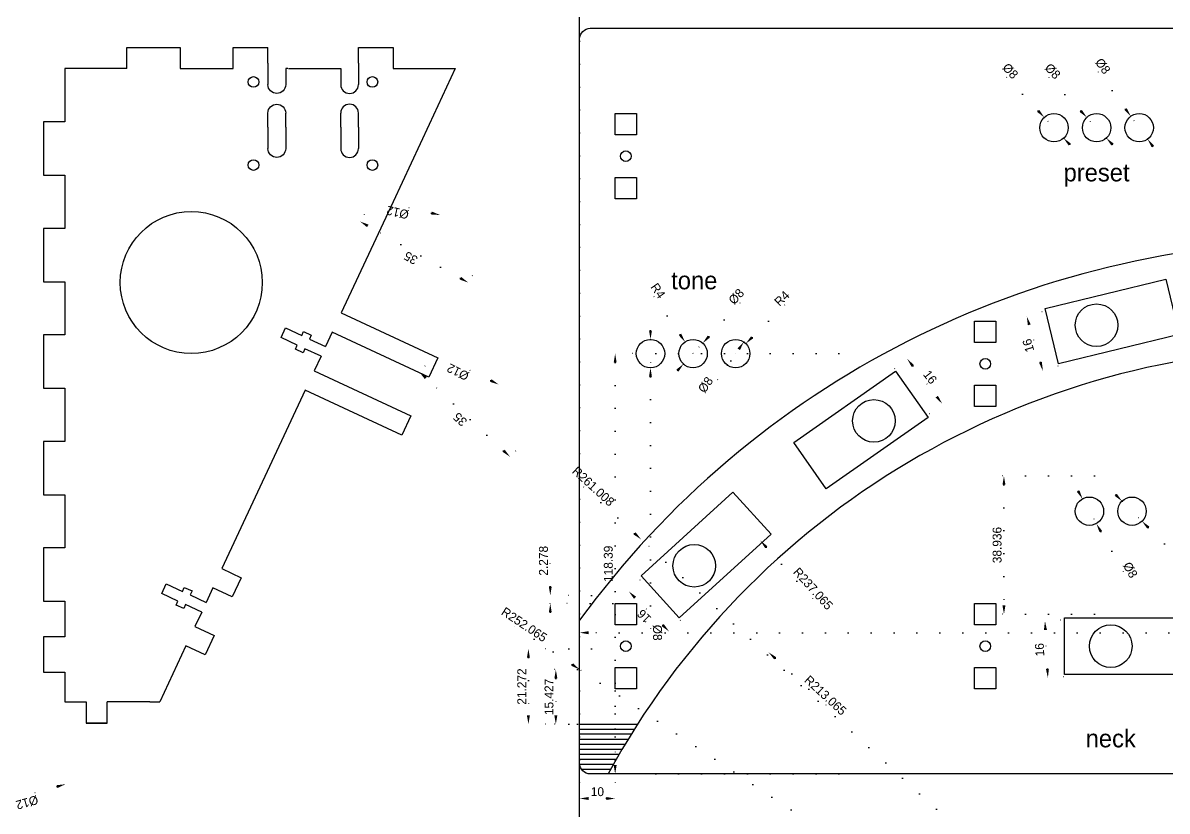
# Model space of a CAD drawing. Header units: millimetres. Extents: x -118 to 1034, y -2217 to 612.
# Drawn here: x 278.7 to 601, y -50.1 to 171.9 of the extents above; entities that cross this region are included whole.
import ezdxf
from ezdxf.enums import TextEntityAlignment as Align

# ---------------------------------------------------------------- set-up
doc = ezdxf.new("R2010")
doc.units = ezdxf.units.MM
doc.linetypes.add('DOTTED', pattern=[6.35, 0, -6.35])
doc.layers.add('Dimensions', color=1, linetype='DOTTED')
doc.layers.add('text', color=5, linetype='Continuous')
doc.layers.add('Holes', color=1, linetype='Continuous', plot=False)
doc.styles.get("Standard").update_dxf_attribs({"font": 'FreeSans.ttf'})
doc.dimstyles.new('ISO-25', dxfattribs={"dimtxt": 2.5, "dimasz": 2.5, "dimexe": 1.25, "dimexo": 0.625, "dimtad": 1, "dimdec": 3, "dimdsep": 46, "dimtxsty": 'Standard', "dimcen": 2.5, "dimadec": 0, "dimazin": 0, "dimtfac": 1, "dimtmove": 0, "dimatfit": 3, "dimfxl": 1, "dimarcsym": 0})

# ---------------------------------------------------------------- blocks, each defined once
blk = doc.blocks.new('*D33')
at = {"layer": 'Defpoints', "color": 0}
for p in [(167.12, -55.48), (194.71, -77.22), (192.68, -79.39)]:
    blk.add_point(p, dxfattribs=at)
at = {"layer": 'Dimensions', "color": 0, "lineweight": -2}
for p, q in [((167.54, -55.03), (170, -52.4)), ((170.97, -55.02), (192.88, -75.52)), ((193.1, -78.94), (195.56, -76.31))]:
    blk.add_line(p, q, dxfattribs=at)
at = {"layer": 'Dimensions', "color": 0}
for points in [[(171.26, -54.72), (170.69, -55.33), (169.15, -53.32)], [(192.6, -75.82), (193.17, -75.21), (194.71, -77.22)]]:
    blk.add_solid(points, dxfattribs=at)
at = {"layer": 'Dimensions', "color": 0, "insert": (183.23, -63.87), "char_height": 2.5, "attachment_point": 5, "rotation": 316.9131}
blk.add_mtext('35', dxfattribs=at)
blk = doc.blocks.new('*D34')
at = {"layer": 'Defpoints', "color": 0}
for p in [(12.58, 8.65), (13.39, -7.33), (18.52, -7.07)]:
    blk.add_point(p, dxfattribs=at)
at = {"layer": 'Dimensions', "color": 0, "lineweight": -2}
for p, q in [((13.2, 8.68), (18.95, 8.97)), ((17.83, 6.41), (18.39, -4.57)), ((14.01, -7.3), (19.76, -7.01))]:
    blk.add_line(p, q, dxfattribs=at)
at = {"layer": 'Dimensions', "color": 0}
for points in [[(18.25, 6.43), (17.41, 6.39), (17.7, 8.91)], [(17.97, -4.59), (18.81, -4.55), (18.52, -7.07)]]:
    blk.add_solid(points, dxfattribs=at)
at = {"layer": 'Dimensions', "color": 0, "insert": (20.02, 1.02), "char_height": 2.5, "attachment_point": 5, "rotation": 272.9103}
blk.add_mtext('16', dxfattribs=at)
blk = doc.blocks.new('*D35')
at = {"layer": 'Defpoints', "color": 0}
for p in [(172.35, -73.69), (183.09, -79.03)]:
    blk.add_point(p, dxfattribs=at)
at = {"layer": 'Dimensions', "color": 0, "lineweight": -2}
blk.add_line((174.58, -74.8), (186.06, -80.5), dxfattribs=at)
at = {"layer": 'Dimensions', "color": 0}
blk.add_solid([(174.77, -74.42), (174.4, -75.17), (172.35, -73.69)], dxfattribs=at)
at = {"layer": 'Dimensions', "color": 0, "insert": (183.81, -77.23), "char_height": 2.5, "attachment_point": 5, "rotation": 333.5748}
blk.add_mtext('%%c12', dxfattribs=at)
blk = doc.blocks.new('*D111')
at = {"layer": 'Defpoints', "color": 0}
for p in [(509.17, 78.75), (445.51, -39.64), (509.17, -39.64)]:
    blk.add_point(p, dxfattribs=at)
at = {"layer": 'Dimensions', "color": 0, "lineweight": -2}
for p, q in [((508.54, 78.75), (444.26, 78.75)), ((445.51, 76.25), (445.51, -37.14)), ((508.54, -39.64), (444.26, -39.64))]:
    blk.add_line(p, q, dxfattribs=at)
at = {"layer": 'Dimensions', "color": 0}
for points in [[(445.92, 76.25), (445.09, 76.25), (445.51, 78.75)], [(445.09, -37.14), (445.92, -37.14), (445.51, -39.64)]]:
    blk.add_solid(points, dxfattribs=at)
at = {"layer": 'Dimensions', "color": 0, "insert": (443.59, 19.55), "char_height": 2.5, "attachment_point": 5, "rotation": 90}
blk.add_mtext('118.39', dxfattribs=at)
blk = doc.blocks.new('*D112')
at = {"layer": 'Defpoints', "color": 0}
for p in [(581.09, 44.3), (555, 5.36), (581.09, 5.36)]:
    blk.add_point(p, dxfattribs=at)
at = {"layer": 'Dimensions', "color": 0, "lineweight": -2}
for p, q in [((580.46, 44.3), (553.75, 44.3)), ((555, 41.8), (555, 7.86)), ((580.46, 5.36), (553.75, 5.36))]:
    blk.add_line(p, q, dxfattribs=at)
at = {"layer": 'Dimensions', "color": 0}
for points in [[(555.42, 41.8), (554.58, 41.8), (555, 44.3)], [(554.58, 7.86), (555.42, 7.86), (555, 5.36)]]:
    blk.add_solid(points, dxfattribs=at)
at = {"layer": 'Dimensions', "color": 0, "insert": (553.08, 24.83), "char_height": 2.5, "attachment_point": 5, "rotation": 90}
blk.add_mtext('38.936', dxfattribs=at)
blk = doc.blocks.new('*D115')
at = {"layer": 'Defpoints', "color": 0}
for p in [(435.51, -10.22), (428.8, -25.65), (435.51, -25.65)]:
    blk.add_point(p, dxfattribs=at)
at = {"layer": 'Dimensions', "color": 0, "lineweight": -2}
for p, q in [((434.88, -10.22), (427.55, -10.22)), ((428.8, -12.72), (428.8, -23.15)), ((434.88, -25.65), (427.55, -25.65))]:
    blk.add_line(p, q, dxfattribs=at)
at = {"layer": 'Dimensions', "color": 0}
for points in [[(429.22, -12.72), (428.39, -12.72), (428.8, -10.22)], [(428.39, -23.15), (429.22, -23.15), (428.8, -25.65)]]:
    blk.add_solid(points, dxfattribs=at)
at = {"layer": 'Dimensions', "color": 0, "insert": (426.89, -17.94), "char_height": 2.5, "attachment_point": 5, "rotation": 90}
blk.add_mtext('15.427', dxfattribs=at)
blk = doc.blocks.new('*D116')
at = {"layer": 'Defpoints', "color": 0}
for p in [(439.51, -4.38), (421.08, -25.65), (439.51, -25.65)]:
    blk.add_point(p, dxfattribs=at)
at = {"layer": 'Dimensions', "color": 0, "lineweight": -2}
for p, q in [((438.88, -4.38), (419.83, -4.38)), ((421.08, -6.88), (421.08, -23.15)), ((438.88, -25.65), (419.83, -25.65))]:
    blk.add_line(p, q, dxfattribs=at)
at = {"layer": 'Dimensions', "color": 0}
for points in [[(421.49, -6.88), (420.66, -6.88), (421.08, -4.38)], [(420.66, -23.15), (421.49, -23.15), (421.08, -25.65)]]:
    blk.add_solid(points, dxfattribs=at)
at = {"layer": 'Dimensions', "color": 0, "insert": (419.2, -15.01), "char_height": 2.5, "attachment_point": 5, "rotation": 90}
blk.add_mtext('21.272', dxfattribs=at)
blk = doc.blocks.new('Square hole unit')
for points in [[(-3, 6), (-3, 12), (3, 12), (3, 6)], [(-3, -12), (-3, -6), (3, -6), (3, -12)]]:
    blk.add_lwpolyline(points, close=True)
blk.add_circle((0, 0), 1.5)
blk = doc.blocks.new('*D117')
at = {"layer": 'Defpoints', "color": 0}
for p in [(435.51, -15.64), (445.51, -15.64), (435.51, -46.55)]:
    blk.add_point(p, dxfattribs=at)
at = {"layer": 'Dimensions', "color": 0, "lineweight": -2}
for p, q in [((435.51, -16.27), (435.51, -47.8)), ((445.51, -16.27), (445.51, -47.8)), ((443.01, -46.55), (438.01, -46.55))]:
    blk.add_line(p, q, dxfattribs=at)
at = {"layer": 'Dimensions', "color": 0}
for points in [[(438.01, -46.13), (438.01, -46.97), (435.51, -46.55)], [(443.01, -46.97), (443.01, -46.13), (445.51, -46.55)]]:
    blk.add_solid(points, dxfattribs=at)
at = {"layer": 'Dimensions', "color": 0, "insert": (440.51, -44.64), "char_height": 2.5, "attachment_point": 5}
blk.add_mtext('10', dxfattribs=at)
blk = doc.blocks.new('*D118')
at = {"layer": 'Defpoints', "color": 0}
for p in [(427.24, 10.64), (439.51, 10.64), (445.51, 8.36)]:
    blk.add_point(p, dxfattribs=at)
at = {"layer": 'Dimensions', "color": 0, "lineweight": -2}
for p, q in [((427.24, 13.14), (427.24, 25.18)), ((438.88, 10.64), (425.99, 10.64)), ((427.24, 8.36), (427.24, 10.64)), ((444.88, 8.36), (425.99, 8.36)), ((427.24, 5.86), (427.24, 3.36))]:
    blk.add_line(p, q, dxfattribs=at)
at = {"layer": 'Dimensions', "color": 0}
for points in [[(426.82, 13.14), (427.65, 13.14), (427.24, 10.64)], [(427.65, 5.86), (426.82, 5.86), (427.24, 8.36)]]:
    blk.add_solid(points, dxfattribs=at)
at = {"layer": 'Dimensions', "color": 0, "insert": (425.32, 20.41), "char_height": 2.5, "attachment_point": 5, "rotation": 90}
blk.add_mtext('2.278', dxfattribs=at)
blk = doc.blocks.new('*D119')
at = {"layer": 'Defpoints', "color": 0}
for p in [(452.83, 26.43), (645.51, -149.64)]:
    blk.add_point(p, dxfattribs=at)
at = {"layer": 'Dimensions', "color": 0, "lineweight": -2}
for p, q in [((450.98, 28.11), (432.28, 45.2)), ((645.51, -149.64), (452.83, 26.43))]:
    blk.add_line(p, q, dxfattribs=at)
at = {"layer": 'Dimensions', "color": 0}
blk.add_solid([(450.7, 27.8), (451.26, 28.42), (452.83, 26.43)], dxfattribs=at)
at = {"layer": 'Dimensions', "color": 0, "insert": (439.35, 41.34), "char_height": 2.5, "attachment_point": 5, "rotation": 317.5799}
blk.add_mtext('R261.008', dxfattribs=at)
blk = doc.blocks.new('*D120')
at = {"layer": 'Defpoints', "color": 0}
for p in [(435.51, -10.22), (645.51, -149.64)]:
    blk.add_point(p, dxfattribs=at)
at = {"layer": 'Dimensions', "color": 0, "lineweight": -2}
for p, q in [((433.42, -8.84), (412.32, 5.17)), ((645.51, -149.64), (435.51, -10.22))]:
    blk.add_line(p, q, dxfattribs=at)
at = {"layer": 'Dimensions', "color": 0}
blk.add_solid([(433.19, -9.19), (433.66, -8.49), (435.51, -10.22)], dxfattribs=at)
at = {"layer": 'Dimensions', "color": 0, "insert": (419.9, 2.44), "char_height": 2.5, "attachment_point": 5, "rotation": 326.4203}
blk.add_mtext('R252.065', dxfattribs=at)
blk = doc.blocks.new('*D121')
at = {"layer": 'Defpoints', "color": 0}
for p in [(488.72, -5.37), (645.51, -149.64)]:
    blk.add_point(p, dxfattribs=at)
at = {"layer": 'Dimensions', "color": 0, "lineweight": -2}
blk.add_line((490.56, -7.06), (509.2, -24.21), dxfattribs=at)
at = {"layer": 'Dimensions', "color": 0}
blk.add_solid([(490.84, -6.75), (490.28, -7.37), (488.72, -5.37)], dxfattribs=at)
at = {"layer": 'Dimensions', "color": 0, "insert": (504.74, -17.51), "char_height": 2.5, "attachment_point": 5, "rotation": 317.38}
blk.add_mtext('R213.065', dxfattribs=at)
blk = doc.blocks.new('*D122')
at = {"layer": 'Defpoints', "color": 0}
for p in [(486.39, 26.09), (645.51, -149.64)]:
    blk.add_point(p, dxfattribs=at)
at = {"layer": 'Dimensions', "color": 0, "lineweight": -2}
blk.add_line((488.06, 24.24), (505.06, 5.46), dxfattribs=at)
at = {"layer": 'Dimensions', "color": 0}
blk.add_solid([(488.37, 24.51), (487.76, 23.96), (486.39, 26.09)], dxfattribs=at)
at = {"layer": 'Dimensions', "color": 0, "insert": (501.24, 12.54), "char_height": 2.5, "attachment_point": 5, "rotation": 312.1605}
blk.add_mtext('R237.065', dxfattribs=at)
blk = doc.blocks.new('*D123')
at = {"layer": 'Defpoints', "color": 0}
for p in [(435.51, 167.36), (855.51, 167.36), (435.51, 0.15)]:
    blk.add_point(p, dxfattribs=at)
at = {"layer": 'Dimensions', "color": 0, "lineweight": -2}
for p, q in [((435.51, 166.73), (435.51, -1.1)), ((855.51, 166.73), (855.51, -1.1)), ((853.01, 0.15), (438.01, 0.15))]:
    blk.add_line(p, q, dxfattribs=at)
at = {"layer": 'Dimensions', "color": 0}
for points in [[(438.01, 0.57), (438.01, -0.27), (435.51, 0.15)], [(853.01, -0.27), (853.01, 0.57), (855.51, 0.15)]]:
    blk.add_solid(points, dxfattribs=at)
at = {"layer": 'Dimensions', "color": 0, "insert": (645.51, 2.07), "char_height": 2.5, "attachment_point": 5}
blk.add_mtext('420', dxfattribs=at)
blk = doc.blocks.new('*D138')
at = {"layer": 'Defpoints', "color": 0}
for p in [(577.12, 37.85), (581.03, 30.87)]:
    blk.add_point(p, dxfattribs=at)
at = {"layer": 'Dimensions', "color": 0, "lineweight": -2}
for p, q in [((575.89, 40.03), (574.67, 42.21)), ((577.12, 37.85), (581.03, 30.87)), ((582.25, 28.69), (590.11, 14.66))]:
    blk.add_line(p, q, dxfattribs=at)
at = {"layer": 'Dimensions', "color": 0}
for points in [[(575.53, 39.83), (576.26, 40.23), (577.12, 37.85)], [(582.61, 28.89), (581.88, 28.49), (581.03, 30.87)]]:
    blk.add_solid(points, dxfattribs=at)
at = {"layer": 'Dimensions', "color": 0, "insert": (590.56, 17.8), "char_height": 2.5, "attachment_point": 5, "rotation": 299.2592}
blk.add_mtext('%%c8', dxfattribs=at)
blk = doc.blocks.new('*D139')
at = {"layer": 'Defpoints', "color": 0}
for p in [(588.25, 37.2), (593.89, 31.52)]:
    blk.add_point(p, dxfattribs=at)
at = {"layer": 'Dimensions', "color": 0, "lineweight": -2}
for p, q in [((586.49, 38.97), (584.72, 40.74)), ((588.25, 37.2), (593.89, 31.52)), ((595.65, 29.75), (607, 18.35))]:
    blk.add_line(p, q, dxfattribs=at)
at = {"layer": 'Dimensions', "color": 0}
for points in [[(586.19, 38.67), (586.78, 39.26), (588.25, 37.2)], [(595.95, 30.05), (595.36, 29.46), (593.89, 31.52)]]:
    blk.add_solid(points, dxfattribs=at)
at = {"layer": 'Dimensions', "color": 0, "insert": (606.59, 21.5), "char_height": 2.5, "attachment_point": 5, "rotation": 314.8538}
blk.add_mtext('%%c8', dxfattribs=at)
blk = doc.blocks.new('*D141')
at = {"layer": 'Defpoints', "color": 0}
for p in [(482.3, 81.57), (479.46, 78.75)]:
    blk.add_point(p, dxfattribs=at)
at = {"layer": 'Dimensions', "color": 0, "lineweight": -2}
for p, q in [((484.07, 83.33), (495.62, 94.79)), ((479.46, 78.75), (482.3, 81.57))]:
    blk.add_line(p, q, dxfattribs=at)
at = {"layer": 'Dimensions', "color": 0}
blk.add_solid([(483.78, 83.62), (484.36, 83.03), (482.3, 81.57)], dxfattribs=at)
at = {"layer": 'Dimensions', "color": 0, "insert": (492.46, 94.29), "char_height": 2.5, "attachment_point": 5, "rotation": 44.7752}
blk.add_mtext('R4', dxfattribs=at)
blk = doc.blocks.new('*D142')
at = {"layer": 'Defpoints', "color": 0}
for p in [(465.19, 82.05), (467.46, 78.75)]:
    blk.add_point(p, dxfattribs=at)
at = {"layer": 'Dimensions', "color": 0, "lineweight": -2}
for p, q in [((463.78, 84.11), (454.56, 97.53)), ((467.46, 78.75), (465.19, 82.05))]:
    blk.add_line(p, q, dxfattribs=at)
at = {"layer": 'Dimensions', "color": 0}
blk.add_solid([(463.43, 83.87), (464.12, 84.34), (465.19, 82.05)], dxfattribs=at)
at = {"layer": 'Dimensions', "color": 0, "insert": (457.58, 96.45), "char_height": 2.5, "attachment_point": 5, "rotation": 304.4753}
blk.add_mtext('R4', dxfattribs=at)
blk = doc.blocks.new('*D143')
at = {"layer": 'Defpoints', "color": 0}
for p in [(470.17, 81.69), (464.74, 75.81)]:
    blk.add_point(p, dxfattribs=at)
at = {"layer": 'Dimensions', "color": 0, "lineweight": -2}
for p, q in [((471.87, 83.53), (482.78, 95.34)), ((464.74, 75.81), (470.17, 81.69)), ((463.05, 73.97), (461.35, 72.14))]:
    blk.add_line(p, q, dxfattribs=at)
at = {"layer": 'Dimensions', "color": 0}
for points in [[(471.56, 83.81), (472.17, 83.24), (470.17, 81.69)], [(463.35, 73.69), (462.74, 74.26), (464.74, 75.81)]]:
    blk.add_solid(points, dxfattribs=at)
at = {"layer": 'Dimensions', "color": 0, "insert": (479.65, 94.8), "char_height": 2.5, "attachment_point": 5, "rotation": 47.2776}
blk.add_mtext('%%c8', dxfattribs=at)
blk = doc.blocks.new('*D144')
at = {"layer": 'Defpoints', "color": 0}
for p in [(481.74, 82.04), (477.17, 75.47)]:
    blk.add_point(p, dxfattribs=at)
at = {"layer": 'Dimensions', "color": 0, "lineweight": -2}
for p, q in [((481.74, 82.04), (471.14, 66.78)), ((477.17, 75.47), (481.74, 82.04))]:
    blk.add_line(p, q, dxfattribs=at)
at = {"layer": 'Dimensions', "color": 0}
blk.add_solid([(480.65, 79.74), (479.97, 80.22), (481.74, 82.04)], dxfattribs=at)
at = {"layer": 'Dimensions', "color": 0, "insert": (470.99, 69.95), "char_height": 2.5, "attachment_point": 5, "rotation": 55.2117}
blk.add_mtext('%%c8', dxfattribs=at)
blk = doc.blocks.new('*D145')
at = {"layer": 'Defpoints', "color": 0}
for p in [(455.46, 82.75), (455.46, 74.75)]:
    blk.add_point(p, dxfattribs=at)
at = {"layer": 'Dimensions', "color": 0, "lineweight": -2}
for p, q in [((455.46, 85.25), (455.46, 87.75)), ((455.46, 82.75), (455.46, 74.75)), ((455.46, 72.25), (455.46, -2.37))]:
    blk.add_line(p, q, dxfattribs=at)
at = {"layer": 'Dimensions', "color": 0}
for points in [[(455.04, 85.25), (455.87, 85.25), (455.46, 82.75)], [(455.87, 72.25), (455.04, 72.25), (455.46, 74.75)]]:
    blk.add_solid(points, dxfattribs=at)
at = {"layer": 'Dimensions', "color": 0, "insert": (457.39, 0.15), "char_height": 2.5, "attachment_point": 5, "rotation": 270}
blk.add_mtext('%%c8', dxfattribs=at)
blk = doc.blocks.new('*D148')
at = {"layer": 'Defpoints', "color": 0}
for p in [(566.35, 145.28), (571.82, 139.44)]:
    blk.add_point(p, dxfattribs=at)
at = {"layer": 'Dimensions', "color": 0, "lineweight": -2}
for p, q in [((564.65, 147.1), (553.65, 158.84)), ((571.82, 139.44), (566.35, 145.28)), ((573.53, 137.62), (575.24, 135.79))]:
    blk.add_line(p, q, dxfattribs=at)
at = {"layer": 'Dimensions', "color": 0}
for points in [[(564.34, 146.82), (564.95, 147.39), (566.35, 145.28)], [(573.84, 137.9), (573.23, 137.33), (571.82, 139.44)]]:
    blk.add_solid(points, dxfattribs=at)
at = {"layer": 'Dimensions', "color": 0, "insert": (556.78, 158.32), "char_height": 2.5, "attachment_point": 5, "rotation": 313.1243}
blk.add_mtext('%%c8', dxfattribs=at)
blk = doc.blocks.new('*D149')
at = {"layer": 'Defpoints', "color": 0}
for p in [(578.34, 145.27), (583.84, 139.45)]:
    blk.add_point(p, dxfattribs=at)
at = {"layer": 'Dimensions', "color": 0, "lineweight": -2}
for p, q in [((576.62, 147.08), (565.58, 158.77)), ((583.84, 139.45), (578.34, 145.27)), ((585.55, 137.64), (587.27, 135.82))]:
    blk.add_line(p, q, dxfattribs=at)
at = {"layer": 'Dimensions', "color": 0}
for points in [[(576.32, 146.8), (576.93, 147.37), (578.34, 145.27)], [(585.86, 137.92), (585.25, 137.35), (583.84, 139.45)]]:
    blk.add_solid(points, dxfattribs=at)
at = {"layer": 'Dimensions', "color": 0, "insert": (568.71, 158.26), "char_height": 2.5, "attachment_point": 5, "rotation": 313.3867}
blk.add_mtext('%%c8', dxfattribs=at)
blk = doc.blocks.new('*D150')
at = {"layer": 'Defpoints', "color": 0}
for p in [(590.73, 145.59), (595.45, 139.13)]:
    blk.add_point(p, dxfattribs=at)
at = {"layer": 'Dimensions', "color": 0, "lineweight": -2}
for p, q in [((589.26, 147.61), (579.78, 160.6)), ((595.45, 139.13), (590.73, 145.59)), ((596.92, 137.11), (598.39, 135.09))]:
    blk.add_line(p, q, dxfattribs=at)
at = {"layer": 'Dimensions', "color": 0}
for points in [[(588.92, 147.37), (589.59, 147.86), (590.73, 145.59)], [(597.26, 137.35), (596.58, 136.86), (595.45, 139.13)]]:
    blk.add_solid(points, dxfattribs=at)
at = {"layer": 'Dimensions', "color": 0, "insert": (582.82, 159.7), "char_height": 2.5, "attachment_point": 5, "rotation": 306.1105}
blk.add_mtext('%%c8', dxfattribs=at)
blk = doc.blocks.new('M3 Bolt Nut Slot')
for p, q in [((-12.4, -3), (-12.4, 0)), ((-12.4, 0), (-7.4, 0)), ((-7.4, 0), (-7.4, 1.25)), ((-7.4, 1.25), (-5, 1.25)), ((-5, 1.25), (-5, 0)), ((-5, 0), (0, 0)), ((-7.4, -3), (-12.4, -3)), ((-7.4, -4.25), (-7.4, -3)), ((0, -3), (-5, -3)), ((-5, -3), (-5, -4.25)), ((-5, -4.25), (-7.4, -4.25))]:
    blk.add_line(p, q)
blk = doc.blocks.new('Left Inner Support')
for p, q in [((17.48, 0), (17.48, 6)), ((17.48, 6), (32.48, 6)), ((32.48, 6), (32.48, 0)), ((47.48, 0), (47.48, 6)), ((47.48, 6), (57.23, 6)), ((57.23, 1.5), (57.23, 6)), ((82.73, 1.5), (82.73, 6)), ((82.73, 6), (82.83, 6)), ((82.83, 6), (92.48, 6)), ((92.48, 6), (92.48, 0)), ((17.48, 0), (0, 0)), ((0, 0), (0, -15)), ((57.23, 1.5), (57.23, -4.5)), ((82.73, 1.5), (82.73, -4.5)), ((32.48, 0), (47.48, 0)), ((62.88, 0), (62.23, 0)), ((62.23, 0), (62.23, -4.5)), ((62.98, 0), (76.98, 0)), ((76.88, 0), (77.73, 0)), ((77.73, 0), (77.73, -4.5)), ((92.48, 0), (109.95, 0)), ((109.95, 0), (102.61, -15.74)), ((0, -15), (-6, -15)), ((-6, -15), (-6, -30)), ((102.61, -15.74), (92.47, -37.49)), ((-6, -30), (0, -30)), ((0, -30), (0, -45)), ((92.47, -37.49), (77.89, -68.77)), ((0, -45), (-6, -45)), ((-6, -45), (-6, -60)), ((-6, -60), (0, -60)), ((0, -60), (0, -75)), ((77.89, -68.77), (105.08, -81.44)), ((0, -75), (-6, -75)), ((-6, -75), (-6, -90)), ((75.35, -74.2), (73.45, -78.28)), ((102.54, -86.88), (75.35, -74.2)), ((72.18, -81), (70.28, -85.08)), ((105.08, -81.44), (102.54, -86.88)), ((70.28, -85.08), (97.47, -97.76)), ((-6, -90), (0, -90)), ((0, -90), (0, -105)), ((67.74, -90.52), (44.29, -140.82)), ((94.93, -103.2), (67.74, -90.52)), ((97.47, -97.76), (94.93, -103.2)), ((0, -105), (-6, -105)), ((-6, -105), (-6, -120)), ((-6, -120), (0, -120)), ((0, -120), (0, -135)), ((0, -135), (-6, -135)), ((-6, -135), (-6, -150)), ((44.29, -140.82), (49.72, -143.36)), ((49.72, -143.36), (47.19, -148.8)), ((41.75, -146.26), (39.85, -150.34)), ((47.19, -148.8), (41.75, -146.26)), ((-6, -150), (0, -150)), ((0, -150), (0, -160)), ((38.58, -153.06), (36.68, -157.14)), ((36.68, -157.14), (42.12, -159.67)), ((0, -160), (-6, -160)), ((-6, -160), (-6, -170)), ((42.12, -159.67), (39.58, -165.11)), ((34.14, -162.57), (26.8, -178.32)), ((39.58, -165.11), (34.14, -162.57)), ((-6, -170), (0, -170)), ((0, -170), (0, -178.32)), ((6, -178.32), (6, -184.32)), ((12, -184.32), (12, -178.32)), ((24, -178.32), (12, -178.32)), ((24, -178.32), (26.8, -178.32)), ((6, -184.32), (12, -184.32))]:
    blk.add_line(p, q)
for points in [[(0, -178.32), (6, -178.32)], [(12, -184.32), (6, -184.32)]]:
    blk.add_lwpolyline(points)
at = {"extrusion": (0, 0, -1)}
blk.add_arc((-59.73, -4.5), 2.5, 180, 0, dxfattribs=at)
blk.add_arc((80.23, -4.5), 2.5, 180, 0)
at = {"layer": 'Holes'}
for p, q in [((57.23, -16.5), (57.23, -12.5)), ((62.23, -16.5), (62.23, -12.5)), ((77.73, -16.5), (77.73, -12.5)), ((82.73, -16.5), (82.73, -12.5)), ((57.23, -16.5), (57.23, -22.5)), ((62.23, -16.5), (62.23, -22.5)), ((77.73, -16.5), (77.73, -22.5)), ((82.73, -16.5), (82.73, -22.5))]:
    blk.add_line(p, q, dxfattribs=at)
for centre, radius in [((53.15, -3.75), 1.5), ((86.65, -3.75), 1.5), ((53.15, -27.15), 1.5), ((86.65, -27.15), 1.5), ((35.65, -60.24), 20)]:
    blk.add_circle(centre, radius, dxfattribs=at)
at = {"layer": 'Holes', "extrusion": (0, 0, -1)}
for centre, start, end in [((-59.73, -12.5), 0, 180), ((-59.73, -22.5), 180, 0)]:
    blk.add_arc(centre, 2.5, start, end, dxfattribs=at)
at = {"layer": 'Holes'}
for centre, start, end in [((80.23, -12.5), 0, 180), ((80.23, -22.5), 180, 0)]:
    blk.add_arc(centre, 2.5, start, end, dxfattribs=at)
at = {"rotation": 335}
for p in [(73.45, -78.28), (39.85, -150.34)]:
    blk.add_blockref('M3 Bolt Nut Slot', p, dxfattribs=at)
blk = doc.blocks.new('footswitch')
blk.add_lwpolyline([(-22, -8), (-22, 8), (13, 8), (13, -8)], close=True)
blk.add_circle((0, 0), 6)
at = {"layer": 'Dimensions'}
dim = blk.add_linear_dim(base=(13, 10.9706), p1=(-22, 8), p2=(13, 8), dimstyle='ISO-25', dxfattribs=at)
dim.commit()
dim.dimension.update_dxf_attribs({"geometry": '*D33', "text_midpoint": (-4.5, 12.8857)})
dim = blk.add_linear_dim(base=(18.1337, -8), p1=(13, 8), p2=(13, -8), angle=90, dimstyle='ISO-25', dxfattribs=at)
dim.commit()
dim.dimension.update_dxf_attribs({"geometry": '*D34', "text_midpoint": (16.2186, 0)})
dim = blk.add_diameter_dim_2p(p1=(5.7481, 1.7203), p2=(-5.7481, -1.7203), dimstyle='ISO-25', dxfattribs=at)
dim.commit()
dim.dimension.update_dxf_attribs({"geometry": '*D35', "text_midpoint": (5.6006, 1.6762), "dimtype": 163})

msp = doc.modelspace()

# ---------------------------------------------------------------- linework, layer by layer
for p, q in [((435.5074, -25.6503), (451.7898, -25.6503)), ((435.5074, -27.0493), (450.9015, -27.0493)), ((450.0272, -28.4483), (435.5074, -28.4483)), ((435.5074, -31.2463), (448.32, -31.2463)), ((435.5135, -29.8473), (449.1667, -29.8473)), ((435.5074, -32.6453), (447.4867, -32.6453)), ((435.5074, -34.0443), (446.6668, -34.0443)), ((435.5074, -35.4433), (445.86, -35.4433)), ((435.5142, -36.8423), (445.0663, -36.8423)), ((435.9703, -38.2413), (444.2854, -38.2413))]:
    msp.add_line(p, q)
msp.add_xline((435.5074, -1025.769), (0, 1))
msp.add_lwpolyline([(435.5074, -36.6403), (435.5074, 167.3597, -0.41421356), (438.5074, 170.3597), (852.5074, 170.3597, -0.41421356), (855.5074, 167.3597), (855.5074, -36.6403, -0.41421356), (852.5074, -39.6403), (438.5074, -39.6403, -0.41421356)], format="xyb", close=True)
for radius, start, end in [(260, 36.128927, 143.871073), (230, 28.571878, 151.428122)]:
    msp.add_arc((645.5074, -149.6403), radius, start, end)
at = {"layer": 'Holes'}
for centre in [(569.0888, 142.3597), (581.0888, 142.3597), (593.0888, 142.3597), (455.4567, 78.7501), (467.4567, 78.7501), (479.4567, 78.7501), (579.0705, 34.3597), (591.0705, 34.3597)]:
    msp.add_circle(centre, 4, dxfattribs=at)

# ---------------------------------------------------------------- block references
msp.add_blockref('Left Inner Support', (290.491, 159.0018))
for p, rotation in [((518.3901, 59.8022), 35.03029679330285), ((581.0818, 86.7372), 193.6154682171589), ((467.7885, 19.0042), 222.310712302083), ((585.0705, -3.6403), 180)]:
    msp.add_blockref('footswitch', p, dxfattribs=dict(at, rotation=rotation))
for p in [(448.5074, 134.3697), (549.7359, 75.8654), (448.5074, -3.6403), (549.7359, -3.6403)]:
    msp.add_blockref('Square hole unit', p, dxfattribs=at)

# ---------------------------------------------------------------- texts
at = {"layer": 'text'}
for s, p in [('preset', (581.0818, 125.7497)), ('tone', (467.7885, 95.3597)), ('neck', (585.0705, -33.6403))]:
    msp.add_text(s, height=5, dxfattribs=at).set_placement(p, align=Align.BOTTOM_CENTER)

# ---------------------------------------------------------------- dimensions: what is measured, and where the dimension line sits
at = {"layer": 'Dimensions'}
for base, p1, p2, picture, middle in [((435.5074, 0.1505), (855.5074, 167.3597), (435.5074, 167.3597), '*D123', (645.5074, 2.0657)), ((435.5074, -46.5502), (445.5074, -15.6403), (435.5074, -15.6403), '*D117', (440.5074, -44.6351))]:
    dim = msp.add_linear_dim(base=base, p1=p1, p2=p2, dimstyle='ISO-25', dxfattribs=at)
    dim.commit()
    dim.dimension.update_dxf_attribs({"geometry": picture, "text_midpoint": middle})
for p1, p2, picture, middle in [((595.4462, 139.1281), (590.7315, 145.5912), '*D150', (581.2666, 158.5658)), ((571.8232, 139.4402), (566.3545, 145.2791), '*D148', (555.3761, 157.0009)), ((583.8365, 139.4527), (578.3412, 145.2666), '*D149', (567.3092, 156.938)), ((464.7429, 75.8115), (470.1705, 81.6887), '*D143', (481.0664, 93.4872)), ((455.4567, 82.7501), (455.4567, 74.7501), '*D145', (455.4567, 0.1505)), ((477.1745, 75.465), (481.7389, 82.0352), '*D144', (472.5759, 68.8456)), ((577.1155, 37.8493), (581.0256, 30.87), '*D138', (588.8751, 16.8589)), ((588.2493, 37.1953), (593.8917, 31.524), '*D139', (605.2189, 20.1389))]:
    dim = msp.add_diameter_dim_2p(p1=p1, p2=p2, dimstyle='ISO-25', dxfattribs=at)
    dim.commit()
    dim.dimension.update_dxf_attribs({"geometry": picture, "text_midpoint": middle, "dimtype": 163})
for center, mpoint, picture, middle in [((467.4567, 78.7501), (465.1925, 82.0476), '*D142', (456.0335, 95.3864)), ((479.4567, 78.7501), (482.2962, 81.5674), '*D141', (493.7824, 92.9638)), ((645.5074, -149.6403), (452.8267, 26.4255), '*D119', (438.0555, 39.9229)), ((645.5074, -149.6403), (486.3866, 26.0884), '*D122', (499.817, 11.2562)), ((645.5074, -149.6403), (435.5074, -10.2238), '*D120', (418.8373, 0.8432)), ((645.5074, -149.6403), (488.7208, -5.3669), '*D121', (503.4448, -18.9157))]:
    dim = msp.add_radius_dim(center=center, mpoint=mpoint, dimstyle='ISO-25', dxfattribs=at)
    dim.commit()
    dim.dimension.update_dxf_attribs({"geometry": picture, "text_midpoint": middle, "dimtype": 164})
for base, p1, p2, angle, picture, middle in [((445.5074, -39.6403), (509.1664, 78.7501), (509.1664, -39.6403), 90, '*D111', (443.5922, 19.5549)), ((554.9994, 5.3597), (581.0888, 44.2956), (581.0888, 5.3597), 90, '*D112', (553.0843, 24.8276)), ((427.2361, 10.6375), (445.5074, 8.3597), (439.5074, 10.6375), 90, '*D118', (425.321, 20.4091)), ((663.747, -2129.0388), (657.8075, -2113.3201), (658.6199, -2129.2994), 92.910252, '*D34', (665.2535, -2120.9519)), ((561.2975, -2127.0858), (570.0535, -2141.4277), (566.287, -2125.8773), 283.615468, '*D34', (565.0421, -2134.4102)), ((537.554, -2153.669), (524.1661, -2143.5143), (533.3503, -2156.6159), 125.030297, '*D34', (534.5302, -2146.0189)), ((448.7164, -2204.6159), (463.2832, -2212.9922), (452.5128, -2201.1601), 312.310712, '*D34', (455.5179, -2209.2427)), ((725.492, -2142.5108), (724.136, -2125.7622), (720.4931, -2141.342), 76.839429, '*D34', (725.4486, -2134.2849)), ((762.6123, -2141.0133), (757.732, -2157.0924), (766.8343, -2143.9339), 235.32654, '*D34', (756.4861, -2146.5031)), ((831.2322, -2217.0881), (838.4126, -2201.8961), (827.4829, -2213.5812), 46.913066, '*D34', (835.2984, -2209.9373)), ((561.2975, -1867.0858), (570.0535, -1881.4277), (566.287, -1865.8773), 283.615468, '*D34', (565.0421, -1874.4102)), ((537.554, -1893.669), (524.1661, -1883.5143), (533.3503, -1896.6159), 125.030297, '*D34', (534.5302, -1886.0189)), ((448.7164, -1944.6159), (463.2832, -1952.9922), (452.5128, -1941.1601), 312.310712, '*D34', (455.5179, -1949.2427)), ((725.492, -1882.5108), (724.136, -1865.7622), (720.4931, -1881.342), 76.839429, '*D34', (725.4486, -1874.2849)), ((762.6123, -1881.0133), (757.732, -1897.0924), (766.8343, -1883.9339), 235.32654, '*D34', (756.4861, -1886.5031)), ((831.2322, -1957.0881), (838.4126, -1941.8961), (827.4829, -1953.5812), 46.913066, '*D34', (835.2984, -1949.9373)), ((663.747, -1869.0388), (657.8075, -1853.3201), (658.6199, -1869.2994), 92.910252, '*D34', (665.2535, -1860.9519)), ((663.747, -1609.0388), (657.8075, -1593.3201), (658.6199, -1609.2994), 92.910252, '*D34', (665.2535, -1600.9519)), ((561.2975, -1607.0858), (570.0535, -1621.4277), (566.287, -1605.8773), 283.615468, '*D34', (565.0421, -1614.4102)), ((537.554, -1633.669), (524.1661, -1623.5143), (533.3503, -1636.6159), 125.030297, '*D34', (534.5302, -1626.0189)), ((448.7164, -1684.6159), (463.2832, -1692.9922), (452.5128, -1681.1601), 312.310712, '*D34', (455.5179, -1689.2427)), ((725.492, -1622.5108), (724.136, -1605.7622), (720.4931, -1621.342), 76.839429, '*D34', (725.4486, -1614.2849)), ((762.6123, -1621.0133), (757.732, -1637.0924), (766.8343, -1623.9339), 235.32654, '*D34', (756.4861, -1626.5031)), ((831.2322, -1697.0881), (838.4126, -1681.8961), (827.4829, -1693.5812), 46.913066, '*D34', (835.2984, -1689.9373)), ((663.747, -1349.0388), (657.8075, -1333.3201), (658.6199, -1349.2994), 92.910252, '*D34', (665.2535, -1340.9519)), ((561.2975, -1347.0858), (570.0535, -1361.4277), (566.287, -1345.8773), 283.615468, '*D34', (565.0421, -1354.4102)), ((537.554, -1373.669), (524.1661, -1363.5143), (533.3503, -1376.6159), 125.030297, '*D34', (534.5302, -1366.0189)), ((448.7164, -1424.6159), (463.2832, -1432.9922), (452.5128, -1421.1601), 312.310712, '*D34', (455.5179, -1429.2427)), ((725.492, -1362.5108), (724.136, -1345.7622), (720.4931, -1361.342), 76.839429, '*D34', (725.4486, -1354.2849)), ((762.6123, -1361.0133), (757.732, -1377.0924), (766.8343, -1363.9339), 235.32654, '*D34', (756.4861, -1366.5031)), ((831.2322, -1437.0881), (838.4126, -1421.8961), (827.4829, -1433.5812), 46.913066, '*D34', (835.2984, -1429.9373)), ((663.747, -1089.0388), (657.8075, -1073.3201), (658.6199, -1089.2994), 92.910252, '*D34', (665.2535, -1080.9519)), ((561.2975, -1087.0858), (570.0535, -1101.4277), (566.287, -1085.8773), 283.615468, '*D34', (565.0421, -1094.4102)), ((537.554, -1113.669), (524.1661, -1103.5143), (533.3503, -1116.6159), 125.030297, '*D34', (534.5302, -1106.0189)), ((448.7164, -1164.6159), (463.2832, -1172.9922), (452.5128, -1161.1601), 312.310712, '*D34', (455.5179, -1169.2427)), ((725.492, -1102.5108), (724.136, -1085.7622), (720.4931, -1101.342), 76.839429, '*D34', (725.4486, -1094.2849)), ((762.6123, -1101.0133), (757.732, -1117.0924), (766.8343, -1103.9339), 235.32654, '*D34', (756.4861, -1106.5031)), ((831.2322, -1177.0881), (838.4126, -1161.8961), (827.4829, -1173.5812), 46.913066, '*D34', (835.2984, -1169.9373)), ((663.747, -829.0388), (657.8075, -813.3201), (658.6199, -829.2994), 92.910252, '*D34', (665.2535, -820.9519)), ((561.2975, -827.0858), (570.0535, -841.4277), (566.287, -825.8773), 283.615468, '*D34', (565.0421, -834.4102)), ((537.554, -853.669), (524.1661, -843.5143), (533.3503, -856.6159), 125.030297, '*D34', (534.5302, -846.0189)), ((448.7164, -904.6159), (463.2832, -912.9922), (452.5128, -901.1601), 312.310712, '*D34', (455.5179, -909.2427)), ((725.492, -842.5108), (724.136, -825.7622), (720.4931, -841.342), 76.839429, '*D34', (725.4486, -834.2849)), ((762.6123, -841.0133), (757.732, -857.0924), (766.8343, -843.9339), 235.32654, '*D34', (756.4861, -846.5031)), ((831.2322, -917.0881), (838.4126, -901.8961), (827.4829, -913.5812), 46.913066, '*D34', (835.2984, -909.9373)), ((663.747, -656.7707), (657.8075, -641.052), (658.6199, -657.0313), 92.910252, '*D34', (665.2535, -648.6838)), ((561.2975, -654.8177), (570.0535, -669.1596), (566.287, -653.6092), 283.615468, '*D34', (565.0421, -662.1421)), ((537.554, -681.401), (524.1661, -671.2462), (533.3503, -684.3478), 125.030297, '*D34', (534.5302, -673.7508)), ((448.7164, -732.3478), (463.2832, -740.7241), (452.5128, -728.892), 312.310712, '*D34', (455.5179, -736.9746)), ((725.492, -670.2427), (724.136, -653.4941), (720.4931, -669.0739), 76.839429, '*D34', (725.4486, -662.0168)), ((762.6123, -668.7453), (757.732, -684.8243), (766.8343, -671.6658), 235.32654, '*D34', (756.4861, -674.235)), ((831.2322, -744.82), (838.4126, -729.628), (827.4829, -741.3131), 46.913066, '*D34', (835.2984, -737.6692)), ((663.747, -481.6443), (657.8075, -465.9256), (658.6199, -481.905), 92.910252, '*D34', (665.2535, -473.5574)), ((561.2975, -479.6913), (570.0535, -494.0332), (566.287, -478.4828), 283.615468, '*D34', (565.0421, -487.0157)), ((537.554, -506.2746), (524.1661, -496.1198), (533.3503, -509.2214), 125.030297, '*D34', (534.5302, -498.6245)), ((448.7164, -557.2214), (463.2832, -565.5977), (452.5128, -553.7656), 312.310712, '*D34', (455.5179, -561.8482)), ((725.492, -495.1163), (724.136, -478.3677), (720.4931, -493.9475), 76.839429, '*D34', (725.4486, -486.8904)), ((762.6123, -493.6189), (757.732, -509.698), (766.8343, -496.5394), 235.32654, '*D34', (756.4861, -499.1086)), ((831.2322, -569.6936), (838.4126, -554.5016), (827.4829, -566.1867), 46.913066, '*D34', (835.2984, -562.5428)), ((561.2975, -312.9706), (570.0535, -327.3124), (566.287, -311.7621), 283.615468, '*D34', (565.0421, -320.2949)), ((537.554, -339.5538), (524.1661, -329.399), (533.3503, -342.5006), 125.030297, '*D34', (534.5302, -331.9037)), ((448.7164, -390.5006), (463.2832, -398.8769), (452.5128, -387.0449), 312.310712, '*D34', (455.5179, -395.1275)), ((725.492, -328.3956), (724.136, -311.647), (720.4931, -327.2267), 76.839429, '*D34', (725.4486, -320.1697)), ((762.6123, -326.8981), (757.732, -342.9772), (766.8343, -329.8187), 235.32654, '*D34', (756.4861, -332.3878)), ((831.2322, -402.9728), (838.4126, -387.7808), (827.4829, -399.4659), 46.913066, '*D34', (835.2984, -395.822)), ((663.747, -314.9235), (657.8075, -299.2048), (658.6199, -315.1842), 92.910252, '*D34', (665.2535, -306.8366)), ((663.747, -148.3544), (657.8075, -132.6357), (658.6199, -148.6151), 92.910252, '*D34', (665.2535, -140.2675)), ((561.2975, -146.4015), (570.0535, -160.7433), (566.287, -145.193), 283.615468, '*D34', (565.0421, -153.7258)), ((537.554, -172.9847), (524.1661, -162.8299), (533.3503, -175.9315), 125.030297, '*D34', (534.5302, -165.3346)), ((448.7164, -223.9315), (463.2832, -232.3078), (452.5128, -220.4758), 312.310712, '*D34', (455.5179, -228.5584)), ((725.492, -161.8265), (724.136, -145.0778), (720.4931, -160.6576), 76.839429, '*D34', (725.4486, -153.6005)), ((762.6123, -160.329), (757.732, -176.4081), (766.8343, -163.2496), 235.32654, '*D34', (756.4861, -165.8187)), ((831.2322, -236.4037), (838.4126, -221.2117), (827.4829, -232.8968), 46.913066, '*D34', (835.2984, -229.2529)), ((421.075, -25.6503), (439.5074, -4.3786), (439.5074, -25.6503), 90, '*D116', (419.2, -15.0145)), ((428.80418, -25.65035), (435.50735, -10.22384), (435.50735, -25.65035), 90, '*D115', (426.88902, -17.93709))]:
    dim = msp.add_linear_dim(base=base, p1=p1, p2=p2, angle=angle, dimstyle='ISO-25', dxfattribs=at)
    dim.commit()
    dim.dimension.update_dxf_attribs({"geometry": picture, "text_midpoint": middle})

doc.saveas('drawing.dxf')
